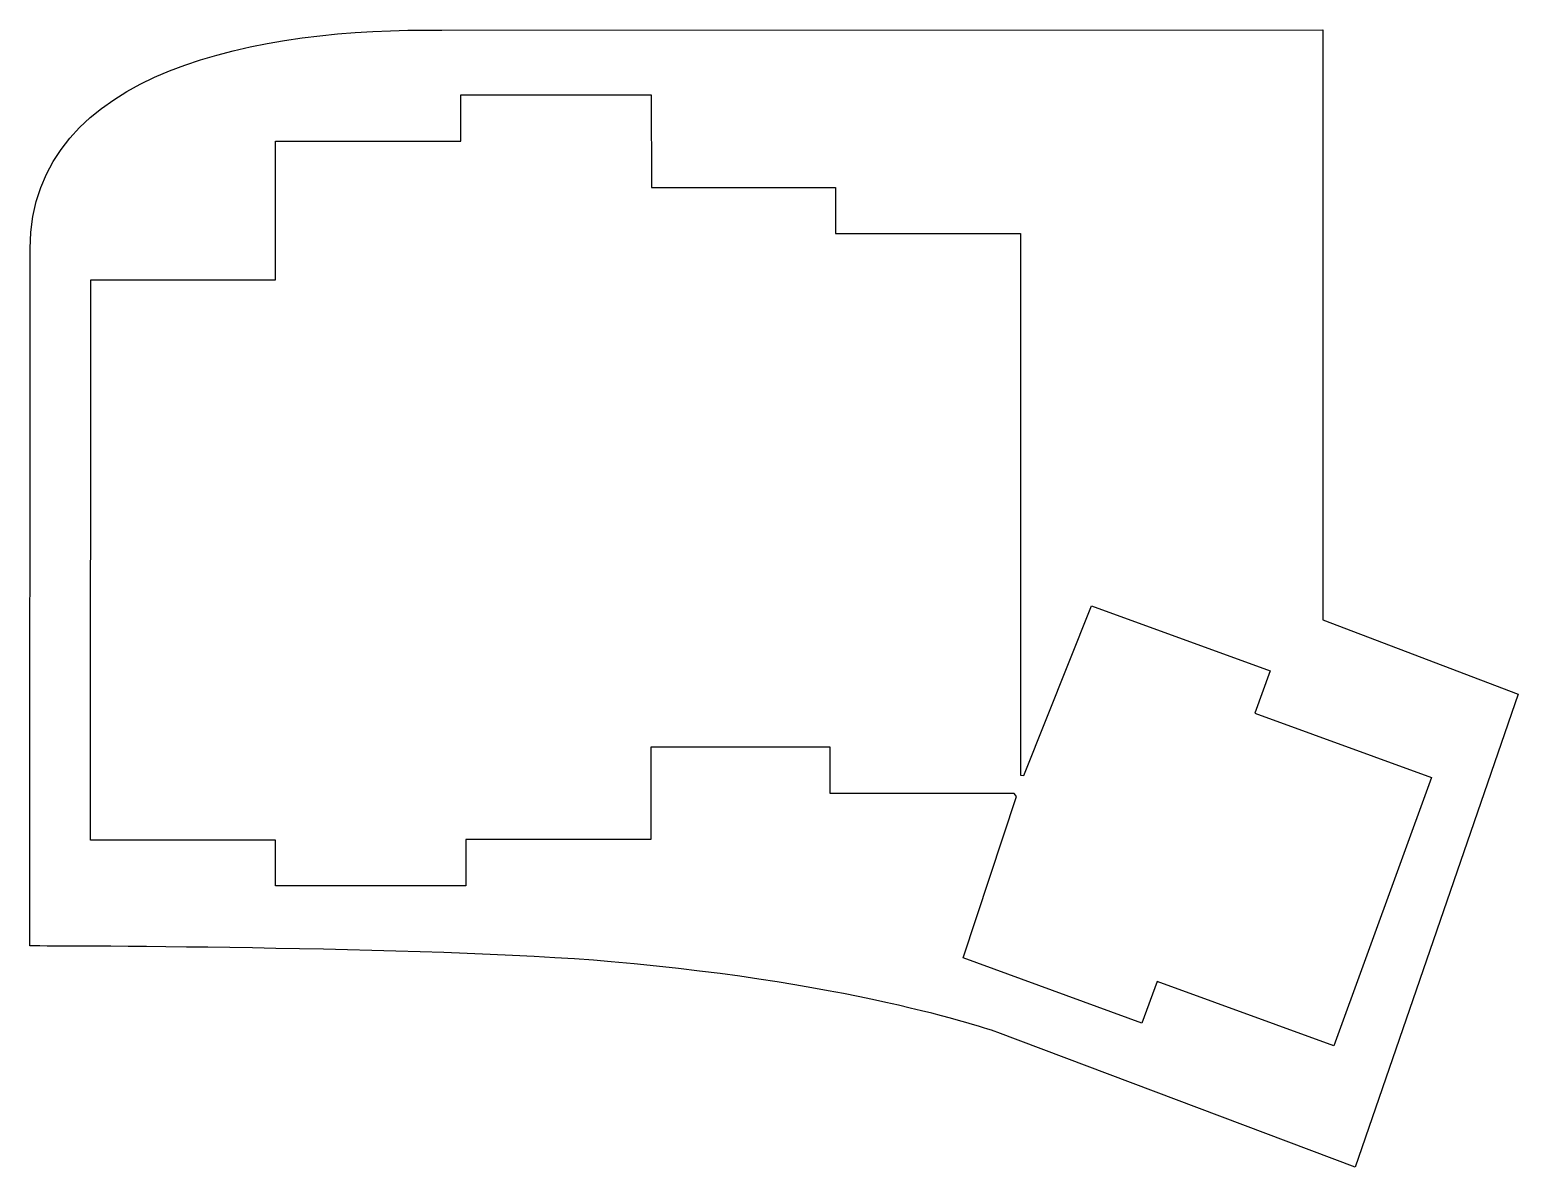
# Model space of a CAD drawing. Extents: x 22 to 176, y -130 to -13.
import ezdxf

# ---------------------------------------------------------------- set-up
doc = ezdxf.new("R2010")
doc.units = 0
doc.layers.get('0').update_dxf_attribs({"linetype": 'CONTINUOUS'})

msp = doc.modelspace()

# ---------------------------------------------------------------- linework, layer by layer
at = {"color": 7}
for points in [[(121.688234, -116.104478), (121.402766, -116.01146), (121.038154, -115.891436), (120.591577, -115.750405), (120.065861, -115.588374), (119.461003, -115.408338), (118.77418, -115.207297), (118.011042, -114.991255), (117.17159, -114.760206), (116.252998, -114.514157), (115.255268, -114.256105), (114.184047, -113.989052), (113.03369, -113.709996), (111.807015, -113.424937), (110.506855, -113.130878), (109.130382, -112.833819), (107.677592, -112.533759), (106.151317, -112.230697), (104.551556, -111.924637), (102.878306, -111.621574), (101.131568, -111.321515), (99.311342, -111.021455), (97.420457, -110.730396), (95.456084, -110.442337), (93.421052, -110.163281), (91.312531, -109.896228), (89.136175, -109.635176), (86.886332, -109.389127), (84.568654, -109.158078), (82.183142, -108.939036), (80.368571, -108.792006), (78.435289, -108.653978), (76.391775, -108.524952), (74.249337, -108.404927), (72.024932, -108.293905), (69.724214, -108.188884), (67.361313, -108.092865), (64.947537, -108.002846), (62.494191, -107.92183), (60.015407, -107.846815), (57.52249, -107.777801), (55.023921, -107.714788), (52.533831, -107.657777), (50.0607, -107.606767), (47.621486, -107.561758), (45.224668, -107.52275), (42.884379, -107.486743), (40.609099, -107.453736), (38.410132, -107.42673), (36.301611, -107.402726), (34.29484, -107.384722), (32.403955, -107.366719), (30.634607, -107.351715), (29.000927, -107.342714), (27.517048, -107.333712), (26.194277, -107.327711), (25.041091, -107.321709), (24.07445, -107.318709), (23.300006, -107.315708), (22.731891, -107.315708), (22.384241, -107.315708), (22.265531, -107.315708), (22.293794, -35.424232), (22.375762, -33.72289), (22.590571, -32.108565), (22.935397, -30.572255), (23.404584, -29.113962), (23.989656, -27.733683), (24.684958, -26.428421), (25.490495, -25.195173), (26.394953, -24.033939), (27.398337, -22.944719), (28.489341, -21.921513), (29.667967, -20.964321), (30.925731, -20.07014), (32.259808, -19.238975), (33.661719, -18.467818), (35.128639, -17.756675), (36.654915, -17.102542), (38.234893, -16.505423), (39.86292, -15.959312), (41.533343, -15.464214), (43.243337, -15.020123), (44.981595, -14.624043), (46.750944, -14.272973), (48.540078, -13.966911), (50.34617, -13.702858), (52.163568, -13.477813), (53.986619, -13.294777), (55.80967, -13.147746), (57.627069, -13.033725), (59.435987, -12.955708), (61.227948, -12.9107), (63.000123, -12.892697), (64.74686, -12.903197), (155.558123, -12.85969), (155.555299, -73.676214), (175.703861, -81.341044), (158.905715, -130.125999), (122.057085, -116.232003)], [(123.753774, -91.582717), (104.761038, -91.582719), (104.762167, -86.807504), (86.29866, -86.807504), (86.294755, -96.345234), (67.219338, -96.345234), (67.219304, -101.120449), (47.598182, -101.120449), (47.60742, -96.396031), (28.52418, -96.396031), (28.548127, -38.636682), (47.591838, -38.636682), (47.598182, -24.336441), (66.70605, -24.336441), (66.699035, -19.573925), (86.320153, -19.573925), (86.339851, -29.111656), (105.319406, -29.111656), (105.317059, -33.86147), (124.382161, -33.86147), (124.382161, -89.714092), (124.737775, -89.726479), (131.700839, -72.237294), (150.136997, -78.948401), (148.558521, -83.306682), (166.776178, -89.939604), (156.709519, -117.595237), (138.491862, -110.962317), (136.910745, -115.265129), (118.474597, -108.55402), (123.974645, -91.899406)]]:
    msp.add_lwpolyline(points, close=True, dxfattribs=at)

doc.saveas('drawing.dxf')
